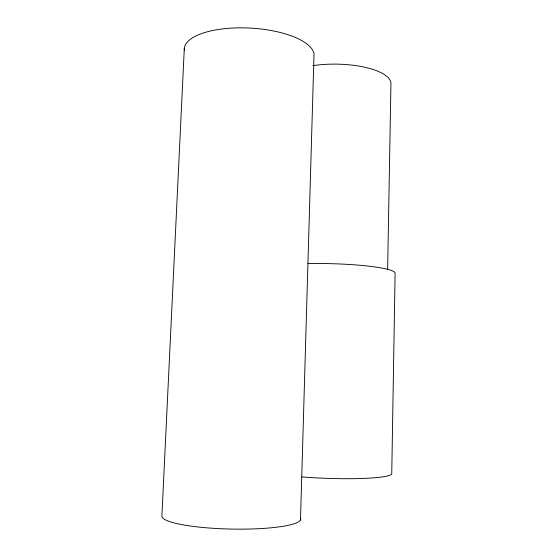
<?xml version="1.0" encoding="UTF-8"?>
<svg xmlns="http://www.w3.org/2000/svg" width="557" height="557" viewBox="0 0 557 557"><rect width="100%" height="100%" fill="white"/><g stroke="black" fill="none" stroke-linecap="round" stroke-linejoin="round"><path stroke-width="0.84" d="M387.63 269.741L390.944 83.766A54.67 18.792 0.8 0 0 312.867 65.656M300.481 520.064L314.03 53.681A65.072 24.411 3.2 0 0 245.588 27.899A65.072 24.411 3.2 0 0 184.297 50.172M184.297 48.57L161.892 516.193A69.465 11.509 1.2 0 0 232.812 529.094A69.465 11.509 1.2 0 0 300.745 518.567M307.924 263.649A63.651 7.882 1.5 0 1 395.108 273.278L391.752 473.513A65.441 7.102 2.1 0 1 301.831 476.917"/></g></svg>
